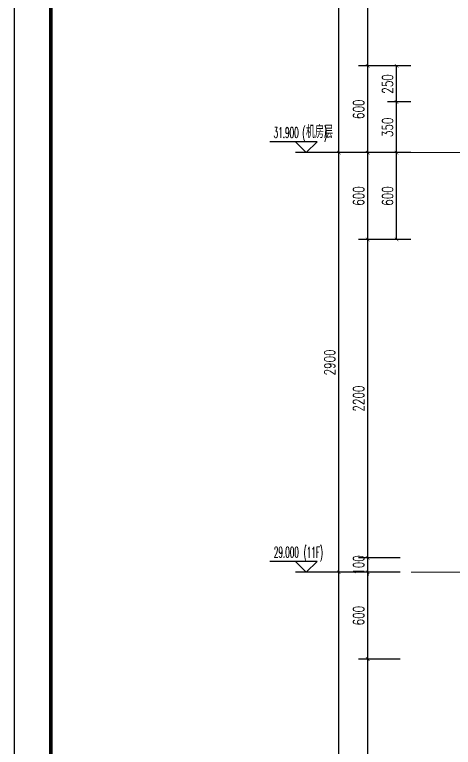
# Model space of a CAD drawing. Extents: x -461650 to 361314, y 245336 to 769729.
# Drawn here: x 254754 to 257789, y 670513 to 675577 of the extents above; entities that cross this region are included whole.
import ezdxf

# ---------------------------------------------------------------- set-up
doc = ezdxf.new("R2010")
doc.units = 0
doc.header["$LTSCALE"] = 1000
doc.linetypes.add('DOTE', pattern=[2.42, 2, -0.2, 0.02, -0.2])
doc.layers.get('0').update_dxf_attribs({"linetype": 'CONTINUOUS'})
doc.layers.get('DEFPOINTS').update_dxf_attribs({"linetype": 'CONTINUOUS'})
for name, color, linetype in [('DIM_ELEV', 3, 'CONTINUOUS'), ('PUB_DIM', 3, 'CONTINUOUS'), ('PUB_TEXT', 2, 'CONTINUOUS'), ('yichutu', 7, 'CONTINUOUS')]:
    doc.layers.add(name, color=color, linetype=linetype)
doc.layers.add('DOTE', color=19, linetype='DOTE', lineweight=9)
doc.layers.add('图框', color=9, linetype='CONTINUOUS', lineweight=18)
doc.styles.add('_TCH_DIM', font='SIMPLEX.shx', dxfattribs={"width": 0.7, "bigfont": 'GBCBIG.shx'})
doc.styles.add('_TCH_DIM_T3', font='SIMPLEX', dxfattribs={"width": 0.705882, "bigfont": 'GBCBIG'})
doc.dimstyles.new('_TCH_ARCH&&25', dxfattribs={"dimtxt": 74.375, "dimasz": 25, "dimexe": 62.5, "dimexo": 75, "dimgap": 25, "dimtad": 1, "dimdec": 0, "dimzin": 0, "dimdsep": 46, "dimtxsty": '_TCH_DIM_T3', "dimblk": 'ARCHTICK', "dimcen": 0.09, "dimclrt": 7, "dimazin": 0, "dimtfac": 1, "dimtdec": 0, "dimtix": 1, "dimtmove": 2, "dimatfit": 3, "dimldrblk": 'ARCHTICK', "dimfxl": 0, "dimtolj": 1, "dimtzin": 0, "dimarcsym": 0})

# ---------------------------------------------------------------- blocks, each defined once
blk = doc.blocks.new('GFDDDDRG')
at = {"layer": '图框'}
blk.add_lwpolyline([(923310, -107437), (923310, -159999), (893610, -159999), (893610, -107437)], close=True, dxfattribs=at)
blk.add_lwpolyline([(923310, -107437), (923310, -159999), (893610, -159999), (893610, -107437)], close=True, dxfattribs=at)
at = {"layer": '图框', "const_width": 50}
blk.add_lwpolyline([(894110, -159499), (922810, -159499), (922810, -108687), (894110, -108687)], close=True, dxfattribs=at)
blk = doc.blocks.new('yct-1051-594-26275-14850-25-1002.0')
at = {"layer": 'yichutu', "color": 7}
blk.add_lwpolyline([(0, 0), (0, 14850), (26275, 14850), (26275, 0)], close=True, dxfattribs=at)
blk = doc.blocks.new('_ArchTick')
at = {"color": 0, "linetype": 'ByBlock', "const_width": 0.15}
blk.add_lwpolyline([(-0.5, -0.5), (0.5, 0.5)], dxfattribs=at)
blk = doc.blocks.new('*D1093')
at = {"layer": 'DEFPOINTS', "color": 0}
for p in [(257396.5, 675223), (257571.1, 675223), (257571.1, 674973)]:
    blk.add_point(p, dxfattribs=at)
at = {"layer": 'PUB_DIM', "color": 0, "lineweight": -2}
for p, q in [((257496.1, 675223), (257334, 675223)), ((257396.5, 674973), (257396.5, 675223)), ((257496.1, 674973), (257334, 674973))]:
    blk.add_line(p, q, dxfattribs=at)
at = {"layer": 'PUB_DIM', "color": 0, "lineweight": -2, "xscale": 25, "yscale": 25, "zscale": 25}
for p, rotation in [((257396.5, 675223), 90), ((257396.5, 674973), 270)]:
    blk.add_blockref('_ArchTick', p, dxfattribs=dict(at, rotation=rotation))
at = {"layer": 'PUB_DIM', "color": 7, "insert": (257334.3, 675098), "char_height": 74.38, "attachment_point": 5, "rotation": 90, "style": '_TCH_DIM_T3'}
blk.add_mtext('\\A1;250', dxfattribs=at)
blk = doc.blocks.new('*D1094')
at = {"layer": 'DEFPOINTS', "color": 0}
for p in [(257396.5, 674973), (257571.1, 674973), (257571.1, 674623)]:
    blk.add_point(p, dxfattribs=at)
at = {"layer": 'PUB_DIM', "color": 0, "lineweight": -2}
for p, q in [((257496.1, 674973), (257334, 674973)), ((257396.5, 674623), (257396.5, 674973)), ((257496.1, 674623), (257334, 674623))]:
    blk.add_line(p, q, dxfattribs=at)
at = {"layer": 'PUB_DIM', "color": 0, "lineweight": -2, "xscale": 25, "yscale": 25, "zscale": 25}
for p, rotation in [((257396.5, 674973), 90), ((257396.5, 674623), 270)]:
    blk.add_blockref('_ArchTick', p, dxfattribs=dict(at, rotation=rotation))
at = {"layer": 'PUB_DIM', "color": 7, "insert": (257334.3, 674798), "char_height": 74.38, "attachment_point": 5, "rotation": 90, "style": '_TCH_DIM_T3'}
blk.add_mtext('\\A1;350', dxfattribs=at)
blk = doc.blocks.new('*D1095')
at = {"layer": 'DEFPOINTS', "color": 0}
for p in [(257396.5, 674623), (257571.1, 674623), (257571.1, 674023)]:
    blk.add_point(p, dxfattribs=at)
at = {"layer": 'PUB_DIM', "color": 0, "lineweight": -2}
for p, q in [((257496.1, 674623), (257334, 674623)), ((257396.5, 674023), (257396.5, 674623)), ((257496.1, 674023), (257334, 674023))]:
    blk.add_line(p, q, dxfattribs=at)
at = {"layer": 'PUB_DIM', "color": 0, "lineweight": -2, "xscale": 25, "yscale": 25, "zscale": 25}
for p, rotation in [((257396.5, 674623), 90), ((257396.5, 674023), 270)]:
    blk.add_blockref('_ArchTick', p, dxfattribs=dict(at, rotation=rotation))
at = {"layer": 'PUB_DIM', "color": 7, "insert": (257334.3, 674323), "char_height": 74.38, "attachment_point": 5, "rotation": 90, "style": '_TCH_DIM_T3'}
blk.add_mtext('\\A1;600', dxfattribs=at)
blk = doc.blocks.new('*D1107')
at = {"layer": 'DEFPOINTS', "color": 0}
for p in [(257196.5, 671123), (257496.5, 671123), (257496.5, 668923)]:
    blk.add_point(p, dxfattribs=at)
at = {"layer": 'PUB_DIM', "color": 0, "lineweight": -2}
for p, q in [((257421.5, 671123), (257134, 671123)), ((257196.5, 668923), (257196.5, 671123)), ((257421.5, 668923), (257134, 668923))]:
    blk.add_line(p, q, dxfattribs=at)
at = {"layer": 'PUB_DIM', "color": 0, "lineweight": -2, "xscale": 25, "yscale": 25, "zscale": 25}
for p, rotation in [((257196.5, 671123), 90), ((257196.5, 668923), 270)]:
    blk.add_blockref('_ArchTick', p, dxfattribs=dict(at, rotation=rotation))
at = {"layer": 'PUB_DIM', "color": 7, "insert": (257134.3, 670023), "char_height": 74.38, "attachment_point": 5, "rotation": 90, "style": '_TCH_DIM_T3'}
blk.add_mtext('\\A1;2200', dxfattribs=at)
blk = doc.blocks.new('*D1108')
at = {"layer": 'DEFPOINTS', "color": 0}
for p in [(257196.5, 671723), (257496.5, 671723), (257496.5, 671123)]:
    blk.add_point(p, dxfattribs=at)
at = {"layer": 'PUB_DIM', "color": 0, "lineweight": -2}
for p, q in [((257421.5, 671723), (257134, 671723)), ((257196.5, 671123), (257196.5, 671723)), ((257421.5, 671123), (257134, 671123))]:
    blk.add_line(p, q, dxfattribs=at)
at = {"layer": 'PUB_DIM', "color": 0, "lineweight": -2, "xscale": 25, "yscale": 25, "zscale": 25}
for p, rotation in [((257196.5, 671723), 90), ((257196.5, 671123), 270)]:
    blk.add_blockref('_ArchTick', p, dxfattribs=dict(at, rotation=rotation))
at = {"layer": 'PUB_DIM', "color": 7, "insert": (257134.3, 671423), "char_height": 74.38, "attachment_point": 5, "rotation": 90, "style": '_TCH_DIM_T3'}
blk.add_mtext('\\A1;600', dxfattribs=at)
blk = doc.blocks.new('*D1109')
at = {"layer": 'DEFPOINTS', "color": 0}
for p in [(257196.5, 671823), (257496.5, 671823), (257496.5, 671723)]:
    blk.add_point(p, dxfattribs=at)
at = {"layer": 'PUB_DIM', "color": 0, "lineweight": -2}
for p, q in [((257421.5, 671823), (257134, 671823)), ((257196.5, 671823), (257196.5, 671848)), ((257196.5, 671723), (257196.5, 671823)), ((257421.5, 671723), (257134, 671723)), ((257196.5, 671723), (257196.5, 671698))]:
    blk.add_line(p, q, dxfattribs=at)
at = {"layer": 'PUB_DIM', "color": 0, "lineweight": -2, "xscale": 25, "yscale": 25, "zscale": 25}
for p, rotation in [((257196.5, 671823), 270), ((257196.5, 671723), 90)]:
    blk.add_blockref('_ArchTick', p, dxfattribs=dict(at, rotation=rotation))
at = {"layer": 'PUB_DIM', "color": 7, "insert": (257134.3, 671773), "char_height": 74.38, "attachment_point": 5, "rotation": 90, "style": '_TCH_DIM_T3'}
blk.add_mtext('\\A1;100', dxfattribs=at)
blk = doc.blocks.new('*D1110')
at = {"layer": 'DEFPOINTS', "color": 0}
for p in [(257196.5, 674023), (257496.5, 674023), (257496.5, 671823)]:
    blk.add_point(p, dxfattribs=at)
at = {"layer": 'PUB_DIM', "color": 0, "lineweight": -2}
for p, q in [((257421.5, 674023), (257134, 674023)), ((257196.5, 671823), (257196.5, 674023)), ((257421.5, 671823), (257134, 671823))]:
    blk.add_line(p, q, dxfattribs=at)
at = {"layer": 'PUB_DIM', "color": 0, "lineweight": -2, "xscale": 25, "yscale": 25, "zscale": 25}
for p, rotation in [((257196.5, 674023), 90), ((257196.5, 671823), 270)]:
    blk.add_blockref('_ArchTick', p, dxfattribs=dict(at, rotation=rotation))
at = {"layer": 'PUB_DIM', "color": 7, "insert": (257134.3, 672923), "char_height": 74.38, "attachment_point": 5, "rotation": 90, "style": '_TCH_DIM_T3'}
blk.add_mtext('\\A1;2200', dxfattribs=at)
blk = doc.blocks.new('*D1111')
at = {"layer": 'DEFPOINTS', "color": 0}
for p in [(257196.5, 674623), (257496.5, 674623), (257496.5, 674023)]:
    blk.add_point(p, dxfattribs=at)
at = {"layer": 'PUB_DIM', "color": 0, "lineweight": -2}
for p, q in [((257421.5, 674623), (257134, 674623)), ((257196.5, 674023), (257196.5, 674623)), ((257421.5, 674023), (257134, 674023))]:
    blk.add_line(p, q, dxfattribs=at)
at = {"layer": 'PUB_DIM', "color": 0, "lineweight": -2, "xscale": 25, "yscale": 25, "zscale": 25}
for p, rotation in [((257196.5, 674623), 90), ((257196.5, 674023), 270)]:
    blk.add_blockref('_ArchTick', p, dxfattribs=dict(at, rotation=rotation))
at = {"layer": 'PUB_DIM', "color": 7, "insert": (257134.3, 674323), "char_height": 74.38, "attachment_point": 5, "rotation": 90, "style": '_TCH_DIM_T3'}
blk.add_mtext('\\A1;600', dxfattribs=at)
blk = doc.blocks.new('*D1112')
at = {"layer": 'DEFPOINTS', "color": 0}
for p in [(257196.5, 675223), (257496.5, 675223), (257496.5, 674623)]:
    blk.add_point(p, dxfattribs=at)
at = {"layer": 'PUB_DIM', "color": 0, "lineweight": -2}
for p, q in [((257421.5, 675223), (257134, 675223)), ((257196.5, 674623), (257196.5, 675223)), ((257421.5, 674623), (257134, 674623))]:
    blk.add_line(p, q, dxfattribs=at)
at = {"layer": 'PUB_DIM', "color": 0, "lineweight": -2, "xscale": 25, "yscale": 25, "zscale": 25}
for p, rotation in [((257196.5, 675223), 90), ((257196.5, 674623), 270)]:
    blk.add_blockref('_ArchTick', p, dxfattribs=dict(at, rotation=rotation))
at = {"layer": 'PUB_DIM', "color": 7, "insert": (257134.3, 674923), "char_height": 74.38, "attachment_point": 5, "rotation": 90, "style": '_TCH_DIM_T3'}
blk.add_mtext('\\A1;600', dxfattribs=at)
blk = doc.blocks.new('*D1113')
at = {"layer": 'DEFPOINTS', "color": 0}
for p in [(257196.5, 676923), (257496.5, 676923), (257496.5, 675223)]:
    blk.add_point(p, dxfattribs=at)
at = {"layer": 'PUB_DIM', "color": 0, "lineweight": -2}
for p, q in [((257421.5, 676923), (257134, 676923)), ((257196.5, 675223), (257196.5, 676923)), ((257421.5, 675223), (257134, 675223))]:
    blk.add_line(p, q, dxfattribs=at)
at = {"layer": 'PUB_DIM', "color": 0, "lineweight": -2, "xscale": 25, "yscale": 25, "zscale": 25}
for p, rotation in [((257196.5, 676923), 90), ((257196.5, 675223), 270)]:
    blk.add_blockref('_ArchTick', p, dxfattribs=dict(at, rotation=rotation))
at = {"layer": 'PUB_DIM', "color": 7, "insert": (257134.3, 676073), "char_height": 74.38, "attachment_point": 5, "rotation": 90, "style": '_TCH_DIM_T3'}
blk.add_mtext('\\A1;1700', dxfattribs=at)
blk = doc.blocks.new('*D1120')
at = {"layer": 'DEFPOINTS', "color": 0}
for p in [(256996.5, 671723), (257496.5, 671723), (257496.5, 668823)]:
    blk.add_point(p, dxfattribs=at)
at = {"layer": 'PUB_DIM', "color": 0, "lineweight": -2}
for p, q in [((257421.5, 671723), (256934, 671723)), ((256996.5, 668823), (256996.5, 671723)), ((257421.5, 668823), (256934, 668823))]:
    blk.add_line(p, q, dxfattribs=at)
at = {"layer": 'PUB_DIM', "color": 0, "lineweight": -2, "xscale": 25, "yscale": 25, "zscale": 25}
for p, rotation in [((256996.5, 671723), 90), ((256996.5, 668823), 270)]:
    blk.add_blockref('_ArchTick', p, dxfattribs=dict(at, rotation=rotation))
at = {"layer": 'PUB_DIM', "color": 7, "insert": (256934.3, 670273), "char_height": 74.38, "attachment_point": 5, "rotation": 90, "style": '_TCH_DIM_T3'}
blk.add_mtext('\\A1;2900', dxfattribs=at)
blk = doc.blocks.new('*D1121')
at = {"layer": 'DEFPOINTS', "color": 0}
for p in [(256996.5, 674623), (257496.5, 674623), (257496.5, 671723)]:
    blk.add_point(p, dxfattribs=at)
at = {"layer": 'PUB_DIM', "color": 0, "lineweight": -2}
for p, q in [((257421.5, 674623), (256934, 674623)), ((256996.5, 671723), (256996.5, 674623)), ((257421.5, 671723), (256934, 671723))]:
    blk.add_line(p, q, dxfattribs=at)
at = {"layer": 'PUB_DIM', "color": 0, "lineweight": -2, "xscale": 25, "yscale": 25, "zscale": 25}
for p, rotation in [((256996.5, 674623), 90), ((256996.5, 671723), 270)]:
    blk.add_blockref('_ArchTick', p, dxfattribs=dict(at, rotation=rotation))
at = {"layer": 'PUB_DIM', "color": 7, "insert": (256934.3, 673173), "char_height": 74.38, "attachment_point": 5, "rotation": 90, "style": '_TCH_DIM_T3'}
blk.add_mtext('\\A1;2900', dxfattribs=at)
blk = doc.blocks.new('*D1122')
at = {"layer": 'DEFPOINTS', "color": 0}
for p in [(256996.5, 677523), (257496.5, 677523), (257496.5, 674623)]:
    blk.add_point(p, dxfattribs=at)
at = {"layer": 'PUB_DIM', "color": 0, "lineweight": -2}
for p, q in [((257421.5, 677523), (256934, 677523)), ((256996.5, 674623), (256996.5, 677523)), ((257421.5, 674623), (256934, 674623))]:
    blk.add_line(p, q, dxfattribs=at)
at = {"layer": 'PUB_DIM', "color": 0, "lineweight": -2, "xscale": 25, "yscale": 25, "zscale": 25}
for p, rotation in [((256996.5, 677523), 90), ((256996.5, 674623), 270)]:
    blk.add_blockref('_ArchTick', p, dxfattribs=dict(at, rotation=rotation))
at = {"layer": 'PUB_DIM', "color": 7, "insert": (256934.3, 676073), "char_height": 74.38, "attachment_point": 5, "rotation": 90, "style": '_TCH_DIM_T3'}
blk.add_mtext('\\A1;2900', dxfattribs=at)

msp = doc.modelspace()

# ---------------------------------------------------------------- linework, layer by layer
at = {"layer": 'DIM_ELEV'}
for p, q in [((256846.49, 674697.98), (256518.49, 674697.98)), ((256771.49, 674622.98), (256696.49, 674697.98)), ((256771.49, 674622.98), (256846.49, 674697.98)), ((257196.49, 674622.98), (256696.49, 674622.98)), ((256846.49, 671797.98), (256518.49, 671797.98)), ((256771.49, 671722.98), (256696.49, 671797.98)), ((256771.49, 671722.98), (256846.49, 671797.98)), ((257196.49, 671722.98), (256696.49, 671722.98))]:
    msp.add_line(p, q, dxfattribs=at)
at = {"layer": 'DOTE', "color": 1, "linetype": 'DOTE', "ltscale": 0.2}
for p, q in [((261265.21, 674622.98), (257496.49, 674622.98)), ((261265.21, 671722.98), (257496.49, 671722.98))]:
    msp.add_line(p, q, dxfattribs=at)

# ---------------------------------------------------------------- block references
at = {"xscale": 0.5, "yscale": 0.5, "zscale": 0.5}
msp.add_blockref('GFDDDDRG', (-192051.04, 734849.49), dxfattribs=at)
at = {"layer": 'yichutu', "rotation": 270}
msp.add_blockref('yct-1051-594-26275-14850-25-1002.0', (254753.85, 681131.01), dxfattribs=at)

# ---------------------------------------------------------------- texts
at = {"layer": 'PUB_TEXT', "style": '_TCH_DIM'}
for s, height, width, p in [('31.900', 74.375, 0.494118, (256545.99, 674724.23)), ('(', 74.38, 0.494118, (256744.74, 674723.01)), ('机房层', 89.362, 0.7, (256769.24, 674723.01)), (')', 74.38, 0.494118, (256894.35, 674723.01)), ('(11F)', 74.375, 0.494118, (256752.79, 671823.01)), ('29.000', 74.375, 0.494118, (256547.39, 671824.23))]:
    msp.add_text(s, height=height, dxfattribs=dict(at, width=width)).set_placement(p)

# ---------------------------------------------------------------- dimensions: what is measured, and where the dimension line sits
at = {"layer": 'PUB_DIM'}
for p1, p2, distance, picture, middle in [((257496.49, 674622.98), (257496.49, 677522.98), 500, '*D1122', (256934.3, 676072.98)), ((257496.49, 675222.98), (257496.49, 676922.98), 300, '*D1113', (257134.3, 676072.98)), ((257496.49, 674622.98), (257496.49, 675222.98), 300, '*D1112', (257134.3, 674922.98)), ((257571.1, 674972.98), (257571.1, 675222.98), 174.61, '*D1093', (257334.3, 675097.98)), ((257571.1, 674622.98), (257571.1, 674972.98), 174.61, '*D1094', (257334.3, 674797.98)), ((257496.49, 671722.98), (257496.49, 674622.98), 500, '*D1121', (256934.3, 673172.98)), ((257496.49, 674022.97), (257496.49, 674622.98), 300, '*D1111', (257134.3, 674322.98)), ((257571.1, 674022.98), (257571.1, 674622.98), 174.61, '*D1095', (257334.3, 674322.98)), ((257496.49, 671822.98), (257496.49, 674022.97), 300, '*D1110', (257134.3, 672922.98)), ((257496.49, 671722.98), (257496.49, 671822.98), 300, '*D1109', (257134.3, 671772.98)), ((257496.49, 668822.98), (257496.49, 671722.98), 500, '*D1120', (256934.3, 670272.98)), ((257496.49, 671122.98), (257496.49, 671722.98), 300, '*D1108', (257134.3, 671422.98)), ((257496.49, 668922.98), (257496.49, 671122.98), 300, '*D1107', (257134.3, 670022.98))]:
    dim = msp.add_aligned_dim(p1=p1, p2=p2, distance=distance, dimstyle='_TCH_ARCH&&25', dxfattribs=at)
    dim.commit()
    dim.dimension.update_dxf_attribs({"geometry": picture, "text_midpoint": middle})

doc.saveas('drawing.dxf')
